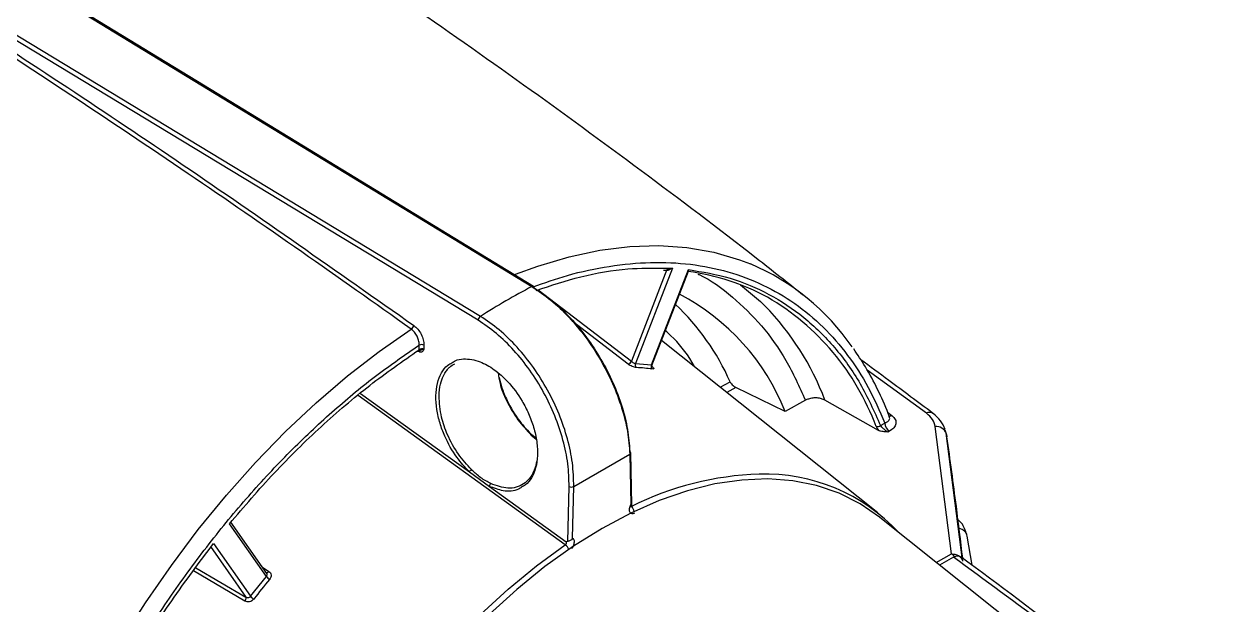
# Model space of a CAD drawing. Extents: x 2 to 136, y 1 to 99.
# Drawn here: x 102.77 to 108.19, y 11.25 to 13.86 of the extents above; entities that cross this region are included whole.
import ezdxf

# ---------------------------------------------------------------- set-up
doc = ezdxf.new("R2010")
doc.units = 0
doc.header["$MEASUREMENT"] = 0
doc.layers.add('OBJECT', color=7, linetype='CONTINUOUS')

msp = doc.modelspace()

# ---------------------------------------------------------------- linework, layer by layer
at = {"layer": 'OBJECT'}
for p, q in [((102.059, 14.5045), (105.0535, 12.6789)), ((104.8213, 12.5449), (101.8157, 14.3641)), ((104.8109, 12.5273), (101.8054, 14.3465)), ((105.661, 12.7551), (105.501, 12.3426)), ((105.686, 12.7623), (105.5195, 12.3334)), ((105.5911, 12.327), (105.7575, 12.7559)), ((105.5931, 12.3242), (105.7577, 12.7484)), ((105.6452, 12.7535), (105.6685, 12.7534)), ((105.6537, 12.7616), (105.686, 12.7623)), ((105.0535, 12.6789), (105.0633, 12.673)), ((105.0808, 12.6643), (105.501, 12.3426)), ((105.4859, 12.3304), (105.2348, 12.5227)), ((104.5455, 12.3944), (104.546, 12.4155)), ((104.5672, 12.4152), (104.5667, 12.3967)), ((106.6099, 11.6601), (105.6367, 12.4365)), ((105.5195, 12.3334), (105.5911, 12.327)), ((106.8285, 12.1091), (106.5623, 12.3029)), ((105.9007, 12.2258), (105.9453, 12.2506)), ((104.2812, 12.1984), (104.7717, 11.845)), ((105.9717, 12.2252), (105.9304, 12.2022)), ((106.1938, 12.1167), (105.9717, 12.2252)), ((105.2037, 11.5173), (104.2708, 12.1895)), ((106.2846, 12.1672), (106.1938, 12.1167)), ((106.6134, 12.0312), (106.3721, 12.168)), ((106.6542, 12.1131), (106.6735, 12.099)), ((106.6224, 12.0541), (106.6417, 12.0648)), ((106.9422, 11.4757), (106.8684, 12.0492)), ((106.912, 12.0341), (106.9094, 12.0407)), ((106.918, 12.0188), (106.912, 12.0341)), ((106.9152, 12.0287), (106.9132, 12.0346)), ((106.9182, 12.0174), (106.9154, 12.0311)), ((105.0466, 12.0154), (105.0744, 11.9954)), ((105.0553, 12.0087), (105.0474, 12.0144)), ((105.0505, 12.0109), (105.0725, 11.993)), ((105.0734, 11.9957), (105.0553, 12.0087)), ((106.6623, 12.0281), (106.6558, 12.0245)), ((106.991, 11.4474), (106.918, 12.0188)), ((106.9929, 11.4432), (106.9198, 12.0134)), ((105.2419, 11.7791), (105.4936, 11.9244)), ((105.4936, 11.9244), (105.4988, 11.6979)), ((105.5034, 11.6967), (105.498, 11.9309)), ((104.7717, 11.845), (104.8618, 11.78)), ((104.8618, 11.78), (105.208, 11.5305)), ((105.2152, 11.5322), (105.2207, 11.7794)), ((105.2367, 11.5466), (105.2419, 11.7791)), ((103.8583, 11.3744), (103.6919, 11.6112)), ((103.8606, 11.3882), (103.6986, 11.6187)), ((108.1859, 10.3904), (106.6198, 11.6398)), ((107.035, 11.4247), (107.012, 11.5551)), ((103.6063, 11.509), (103.7663, 11.2813)), ((103.6204, 11.5222), (103.7868, 11.2854)), ((105.2152, 11.5322), (105.208, 11.5305)), ((106.8735, 11.4374), (106.9422, 11.4757)), ((106.9511, 11.4615), (106.8885, 11.4254)), ((106.9422, 11.4757), (106.9423, 11.4757)), ((103.7617, 11.2634), (103.5303, 11.3992)), ((103.5409, 11.4136), (103.7663, 11.2813)), ((103.841, 11.4161), (103.8693, 11.3972)), ((103.7868, 11.2854), (103.8583, 11.3744))]:
    msp.add_line(p, q, dxfattribs=at)
at = {"layer": 'OBJECT', "flags": 128}
for points in [[(105.0605, 12.6794), (103.5749, 13.585), (102.066, 14.5049)], [(104.98, 12.7342), (105.0795, 12.7709), (105.2203, 12.8129), (105.3585, 12.8425), (105.4935, 12.8594), (105.6245, 12.8635), (105.751, 12.855), (105.8724, 12.8337), (105.9881, 12.7998), (106.0377, 12.7806)], [(105.9923, 12.6869), (106.0815, 12.6121), (106.1021, 12.5921)], [(102.651, 9.7957), (102.7047, 9.9821), (102.7674, 10.1691), (102.8389, 10.3559), (102.9189, 10.5417), (103.0068, 10.7254), (103.1024, 10.9064), (103.2052, 11.0836), (103.3147, 11.2564), (103.4305, 11.424), (103.5519, 11.5854), (103.6784, 11.7401), (103.8094, 11.8872), (103.9443, 12.0261), (104.0825, 12.1561), (104.2234, 12.2767), (104.3663, 12.3872), (104.5104, 12.4872)], [(104.5455, 12.3944), (104.5454, 12.3922), (104.545, 12.3903), (104.5441, 12.3889), (104.543, 12.3878), (104.5415, 12.3873), (104.5398, 12.3872), (104.5378, 12.3877), (104.537, 12.388)], [(106.8561, 12.1099), (106.8572, 12.1093), (106.8593, 12.1078)], [(105.0505, 12.0109), (105.0518, 12.0116), (105.053, 12.012), (105.054, 12.0121), (105.0547, 12.0119), (105.0553, 12.0115), (105.0556, 12.0108), (105.0556, 12.0099), (105.0553, 12.0087)], [(106.9198, 12.0134), (106.9213, 12.004), (106.9213, 12.0025)], [(106.6198, 11.6398), (106.6173, 11.6417), (106.5302, 11.7015), (106.4358, 11.7488), (106.3348, 11.7834), (106.2277, 11.8049), (106.1153, 11.8133), (105.9981, 11.8085), (105.8771, 11.7906), (105.7529, 11.7596), (105.6262, 11.7158), (105.498, 11.6595), (105.3689, 11.5909), (105.2399, 11.5105), (105.1117, 11.4188), (104.985, 11.3164), (104.8608, 11.2039)], [(103.873, 9.6846), (103.9311, 9.8445), (104.001, 10.0124), (104.0795, 10.1784), (104.1661, 10.3414), (104.2602, 10.5005), (104.3612, 10.6546), (104.4685, 10.8027), (104.5813, 10.944), (104.6991, 11.0774), (104.821, 11.2022), (104.9462, 11.3177), (105.0741, 11.4229), (105.2037, 11.5173)]]:
    msp.add_lwpolyline(points, dxfattribs=at)
at = {"layer": 'OBJECT'}
for centre, radius, start, end in [((105.6287, 11.7417), 1.0128, 61.3847, 82.7287), ((105.6282, 11.8143), 1.0495, 34.3991, 67.0351), ((106.4716, 9.9542), 3.0716, 117.4955, 122.4992), ((105.0572, 12.6739), 0.00621, 351.1492, 126.4126), ((105.245, 11.7397), 1.0209, 21.6704, 62.4367), ((105.553, 11.6636), 1.1179, 20.2215, 59.8977), ((104.9581, 11.8148), 1.0791, 23.8199, 46.5937), ((105.2297, 11.7388), 1.2203, 20.5924, 44.3653), ((104.8347, 12.5251), 0.0239, 124.343, 174.8196), ((104.4959, 12.5089), 0.0261, 303.877, 349.2906), ((104.5563, 12.3943), 0.0236, 62.5094, 115.8291), ((104.539, 12.386), 0.00639, 356.9381, 31.2359), ((105.482, 12.3507), 0.0206, 280.6887, 336.9854), ((105.5353, 12.327), 0.017, 157.8833, 227.4939), ((105.4721, 11.335), 0.9808, 82.8058, 86.9752), ((105.6062, 12.3202), 0.0166, 155.8055, 227.1068), ((106.6651, 12.1155), 0.0185, 247.0012, 297.0438), ((106.8431, 12.0813), 0.0314, 65.5477, 117.735), ((106.6093, 12.0665), 0.018, 246.059, 316.3404), ((106.6872, 12.0661), 0.0455, 181.624, 236.7431), ((106.873, 12.001), 0.0484, 21.568, 95.5173), ((105.2059, 11.4526), 1.8033, 18.1196, 18.3009), ((105.4911, 11.9307), 0.00677, 292.0216, 67.7676), ((104.7926, 11.8355), 0.023, 120.389, 155.596), ((106.1178, 10.4616), 1.3736, 91.7265, 116.6914), ((106.1039, 11.0194), 0.8157, 42.6102, 91.931), ((104.8763, 11.7803), 0.0145, 123.4856, 180.94), ((105.2316, 11.8003), 0.0236, 242.5078, 295.8301), ((105.4781, 11.66), 0.0367, 11.2921, 51.8553), ((106.9705, 11.5487), 0.042, 8.8467, 82.4487), ((105.1774, 11.4817), 0.0443, 19.4338, 53.5872), ((103.8586, 11.4042), 0.0128, 268.8975, 326.8439), ((106.9073, 8.849), 3.9396, 140.3805, 142.0304), ((103.9003, 11.4058), 0.0524, 216.8578, 238.2434), ((103.7473, 11.2767), 0.0196, 317.4257, 13.7178), ((103.834, 11.3259), 0.0621, 220.599, 238.5845)]:
    msp.add_arc(centre, radius, start, end, dxfattribs=at)
for points, knots in [([(100.3535, 15.186), (100.7021, 14.9824), (101.3994, 14.5752), (102.4432, 13.919), (103.4848, 13.2333), (104.176, 12.7471), (104.5215, 12.5041)], [0, 0, 0, 0, 0.25003, 0.500058, 0.750055, 1, 1, 1, 1]), ([(104.5104, 12.4872), (104.3461, 12.6037), (104.0118, 12.8405), (103.5009, 13.1916), (102.9724, 13.546), (102.4421, 13.892), (101.9146, 14.227), (101.3943, 14.5482), (100.8702, 14.8633), (100.5195, 15.0665), (100.3435, 15.1684)], [0, 0, 0, 0, 0.118989, 0.241992, 0.369009, 0.500039, 0.623805, 0.748387, 0.873785, 1, 1, 1, 1]), ([(106.2731, 12.6409), (106.2037, 12.696), (105.9641, 12.886), (105.5454, 13.2015), (105.0174, 13.5878), (104.4802, 13.9636), (104.0378, 14.2636), (103.772, 14.4345), (103.6905, 14.4869)], [0, 0, 0, 0, 0.0839488, 0.289789, 0.495873, 0.7021638, 0.9086263, 1, 1, 1, 1]), ([(105.0566, 12.6767), (105.1089, 12.6953), (105.226, 12.7369), (105.404, 12.7739), (105.5896, 12.7916), (105.7685, 12.7833), (105.9378, 12.7495), (106.0951, 12.6903), (106.2385, 12.6066), (106.3659, 12.5003), (106.476, 12.3733), (106.5696, 12.2297), (106.6178, 12.1195), (106.6417, 12.0648)], [0, 0, 0, 0, 0.073937, 0.165467, 0.258957, 0.353004, 0.447496, 0.541994, 0.636041, 0.729525, 0.821061, 0.911248, 1, 1, 1, 1]), ([(105.0726, 12.6618), (105.1397, 12.6839), (105.2801, 12.7301), (105.4752, 12.7631), (105.5979, 12.7621), (105.6537, 12.7616)], [0, 0, 0, 0, 0.332891, 0.696475, 1, 1, 1, 1]), ([(105.686, 12.7623), (105.6842, 12.7609), (105.6808, 12.7581), (105.6752, 12.7555), (105.6704, 12.7542), (105.6667, 12.7538), (105.6635, 12.7541), (105.6618, 12.7548), (105.661, 12.7551)], [0, 0, 0, 0, 0.249829, 0.499338, 0.644997, 0.775032, 0.892145, 1, 1, 1, 1]), ([(105.7575, 12.7559), (105.8213, 12.7449), (105.9494, 12.7229), (106.1231, 12.6487), (106.2809, 12.5449), (106.4181, 12.4094), (106.535, 12.2477), (106.5933, 12.1184), (106.6224, 12.0541)], [0, 0, 0, 0, 0.165461, 0.332207, 0.5, 0.667784, 0.834534, 1, 1, 1, 1]), ([(105.7575, 12.7559), (105.7578, 12.7543), (105.7584, 12.7514), (105.7578, 12.7494), (105.7575, 12.7484)], [0, 0, 0, 0, 0.543154, 1, 1, 1, 1]), ([(105.7997, 12.7352), (105.8017, 12.7344), (105.8593, 12.71), (105.9574, 12.6343), (106.0895, 12.5071), (106.2006, 12.3518), (106.2567, 12.2286), (106.2846, 12.1672)], [0, 0, 0, 0, 0.008989, 0.257952, 0.506901, 0.75437, 1, 1, 1, 1]), ([(105.0535, 12.6789), (105.0821, 12.6597), (105.1391, 12.6213), (105.2213, 12.5423), (105.297, 12.4513), (105.3633, 12.3502), (105.4184, 12.2429), (105.4592, 12.1341), (105.4867, 12.0254), (105.4913, 11.9586), (105.4936, 11.9244)], [0, 0, 0, 0, 0.125536, 0.250752, 0.375675, 0.500324, 0.624651, 0.75007, 0.872262, 1, 1, 1, 1]), ([(105.0633, 12.673), (105.0912, 12.6542), (105.1469, 12.6167), (105.2271, 12.5396), (105.301, 12.4509), (105.3661, 12.3521), (105.4198, 12.2473), (105.4601, 12.1403), (105.4868, 12.0346), (105.4914, 11.9695), (105.4936, 11.9369)], [0, 0, 0, 0, 0.125719, 0.250525, 0.375694, 0.500217, 0.625479, 0.750016, 0.875168, 1, 1, 1, 1]), ([(105.2207, 11.7794), (105.2199, 11.813), (105.2182, 11.88), (105.1954, 11.9884), (105.1588, 12.0974), (105.108, 12.2041), (105.0455, 12.3042), (104.9732, 12.3939), (104.8942, 12.4713), (104.8387, 12.5086), (104.8109, 12.5273)], [0, 0, 0, 0, 0.125666, 0.250539, 0.37567, 0.500227, 0.625486, 0.75002, 0.875177, 1, 1, 1, 1]), ([(105.2419, 11.7791), (105.2409, 11.8142), (105.2391, 11.8828), (105.2154, 11.9939), (105.1779, 12.1048), (105.1258, 12.2138), (105.0618, 12.3161), (104.9879, 12.4079), (104.9068, 12.4874), (104.8498, 12.5257), (104.8213, 12.5449)], [0, 0, 0, 0, 0.128141, 0.25071, 0.37607, 0.500341, 0.624825, 0.749582, 0.874632, 1, 1, 1, 1]), ([(104.546, 12.4155), (104.5459, 12.4193), (104.5458, 12.4263), (104.5431, 12.4399), (104.5368, 12.4564), (104.5254, 12.4746), (104.5153, 12.4831), (104.5104, 12.4872)], [0, 0, 0, 0, 0.149147, 0.282418, 0.50059, 0.756831, 1, 1, 1, 1]), ([(104.5215, 12.5041), (104.5279, 12.4987), (104.5405, 12.4881), (104.5555, 12.4646), (104.5656, 12.439), (104.5666, 12.4231), (104.5672, 12.4152)], [0, 0, 0, 0, 0.250228, 0.500086, 0.750006, 1, 1, 1, 1]), ([(105.7872, 12.3164), (105.7831, 12.3237), (105.7524, 12.3774), (105.7078, 12.4329), (105.6623, 12.4732), (105.6538, 12.4807)], [0, 0, 0, 0, 0.112275, 0.834669, 1, 1, 1, 1]), ([(102.7361, 9.8102), (102.76, 9.8924), (102.8082, 10.0583), (102.9019, 10.31), (103.0119, 10.5641), (103.1394, 10.8175), (103.2827, 11.0667), (103.4401, 11.3076), (103.6094, 11.5369), (103.7883, 11.7517), (103.9738, 11.9488), (104.1633, 12.1259), (104.354, 12.2835), (104.4823, 12.3718), (104.546, 12.4155)], [0, 0, 0, 0, 0.080321, 0.16194, 0.244772, 0.329378, 0.414487, 0.5, 0.585518, 0.670628, 0.755228, 0.838065, 0.919682, 1, 1, 1, 1]), ([(103.6919, 11.6112), (103.7583, 11.6887), (103.8915, 11.8442), (104.104, 12.0519), (104.3225, 12.2397), (104.4713, 12.3429), (104.5455, 12.3944)], [0, 0, 0, 0, 0.249262, 0.5, 0.750738, 1, 1, 1, 1]), ([(104.5377, 12.3897), (104.5385, 12.3894), (104.5402, 12.3887), (104.5437, 12.3885), (104.5464, 12.3897), (104.5482, 12.3905)], [0, 0, 0, 0, 0.237244, 0.478975, 1, 1, 1, 1]), ([(104.5667, 12.3967), (104.5647, 12.3922), (104.5616, 12.3854), (104.5541, 12.3831), (104.5492, 12.3838), (104.5466, 12.3851), (104.5453, 12.3857)], [0, 0, 0, 0, 0.500408, 0.749561, 0.874846, 1, 1, 1, 1]), ([(104.5667, 12.3967), (104.5652, 12.3973), (104.5629, 12.3983), (104.5591, 12.3986), (104.5555, 12.3985), (104.5518, 12.3976), (104.5482, 12.3962), (104.5465, 12.395), (104.5455, 12.3944)], [0, 0, 0, 0, 0.23989, 0.367317, 0.499483, 0.699788, 0.8375, 1, 1, 1, 1]), ([(104.5482, 12.3905), (104.5507, 12.392), (104.5549, 12.3944), (104.5617, 12.3966), (104.565, 12.3967), (104.5667, 12.3967)], [0, 0, 0, 0, 0.413074, 0.690931, 1, 1, 1, 1]), ([(104.6933, 12.3362), (104.6982, 12.3395), (104.7135, 12.3497), (104.755, 12.3565), (104.815, 12.3468), (104.8843, 12.3081), (104.9506, 12.249), (105.003, 12.1783), (105.0399, 12.1068), (105.0629, 12.0447), (105.077, 11.9802), (105.0803, 11.9178), (105.0721, 11.8623), (105.0531, 11.818), (105.0307, 11.789), (105.0128, 11.7794), (105.0067, 11.7761)], [0, 0, 0, 0, 0.02924, 0.091517, 0.200352, 0.288936, 0.37752, 0.486357, 0.548634, 0.615305, 0.685265, 0.756994, 0.828724, 0.898686, 0.96536, 1, 1, 1, 1]), ([(106.6619, 12.0925), (106.6602, 12.0974), (106.6452, 12.1409), (106.6097, 12.2167), (106.5585, 12.3149), (106.5194, 12.3723), (106.5015, 12.3986)], [0, 0, 0, 0, 0.0422912, 0.3772894, 0.7139164, 1, 1, 1, 1]), ([(104.7717, 11.845), (104.7523, 11.866), (104.7092, 11.9128), (104.6654, 11.9916), (104.6379, 12.0654), (104.6237, 12.1272), (104.6195, 12.1885), (104.6264, 12.245), (104.6448, 12.2914), (104.6677, 12.3225), (104.6867, 12.3326), (104.6933, 12.3362)], [0, 0, 0, 0, 0.136879, 0.305055, 0.401288, 0.50431, 0.612411, 0.723242, 0.834071, 0.942167, 1, 1, 1, 1]), ([(104.6355, 12.1873), (104.6369, 12.2055), (104.6395, 12.2387), (104.6511, 12.2704), (104.6607, 12.2885), (104.6667, 12.2978), (104.6725, 12.3055), (104.6781, 12.3118), (104.6879, 12.322), (104.6979, 12.327), (104.7058, 12.3309)], [0, 0, 0, 0, 0.276876, 0.505744, 0.583894, 0.654328, 0.717044, 0.772044, 0.819326, 1, 1, 1, 1]), ([(105.5238, 12.3144), (105.5211, 12.3148), (105.5157, 12.3155), (105.5052, 12.3192), (105.4945, 12.3244), (105.4887, 12.3284), (105.4859, 12.3304)], [0, 0, 0, 0, 0.24998, 0.499779, 0.749125, 1, 1, 1, 1]), ([(105.501, 12.3426), (105.5017, 12.3419), (105.5031, 12.3407), (105.5062, 12.3384), (105.5103, 12.3359), (105.5155, 12.3338), (105.5182, 12.3335), (105.5195, 12.3334)], [0, 0, 0, 0, 0.139822, 0.270031, 0.501054, 0.752076, 1, 1, 1, 1]), ([(105.5911, 12.327), (105.5921, 12.3269), (105.5939, 12.3267), (105.5942, 12.3277), (105.5943, 12.328)], [0, 0, 0, 0, 0.612529, 1, 1, 1, 1]), ([(105.5934, 12.3208), (105.5957, 12.3189), (105.6001, 12.315), (105.6024, 12.3106), (105.601, 12.3079), (105.5969, 12.308), (105.5949, 12.3081)], [0, 0, 0, 0, 0.250089, 0.499955, 0.749358, 1, 1, 1, 1]), ([(105.5935, 12.3201), (105.5935, 12.3201), (105.5937, 12.3201), (105.5936, 12.3209), (105.5933, 12.3234), (105.5941, 12.3264), (105.5945, 12.3279)], [0, 0, 0, 0, 0.042199, 0.239093, 0.62, 1, 1, 1, 1]), ([(106.8561, 12.1099), (106.7906, 12.159), (106.6836, 12.2393), (106.5753, 12.319), (106.5333, 12.35)], [0, 0, 0, 0, 0.611774, 1, 1, 1, 1]), ([(104.9019, 12.2912), (104.9038, 12.2753), (104.9088, 12.235), (104.9397, 12.1607), (104.987, 12.0784), (105.0298, 12.0329), (105.0505, 12.0109)], [0, 0, 0, 0, 0.16678, 0.421361, 0.719673, 1, 1, 1, 1]), ([(104.9055, 12.2691), (104.9093, 12.2538), (104.9178, 12.2199), (104.9467, 12.1525), (104.992, 12.0756), (105.0357, 12.0295), (105.0553, 12.0087)], [0, 0, 0, 0, 0.164932, 0.364508, 0.714269, 1, 1, 1, 1]), ([(105.9453, 12.2506), (105.9464, 12.2485), (105.9488, 12.2443), (105.955, 12.2372), (105.9624, 12.2308), (105.9682, 12.227), (105.9711, 12.2255), (105.9717, 12.2252)], [0, 0, 0, 0, 0.243971, 0.488094, 0.725807, 0.945379, 1, 1, 1, 1]), ([(104.781, 11.8553), (104.7607, 11.8775), (104.7187, 11.9235), (104.6733, 12.0072), (104.6408, 12.0991), (104.6374, 12.1557), (104.6355, 12.1873)], [0, 0, 0, 0, 0.2422228, 0.4999906, 0.7199668, 1, 1, 1, 1]), ([(106.3721, 12.168), (106.3669, 12.1704), (106.3567, 12.1751), (106.3373, 12.1782), (106.317, 12.1777), (106.2985, 12.1739), (106.2889, 12.1693), (106.2846, 12.1672)], [0, 0, 0, 0, 0.199356, 0.398465, 0.604141, 0.823638, 1, 1, 1, 1]), ([(106.6417, 12.0648), (106.6468, 12.0672), (106.6568, 12.0718), (106.6628, 12.0805), (106.664, 12.0877), (106.6627, 12.0912), (106.6622, 12.0926)], [0, 0, 0, 0, 0.3465081, 0.691868, 0.8778862, 1, 1, 1, 1]), ([(106.6735, 12.099), (106.6794, 12.0933), (106.6913, 12.0819), (106.6932, 12.0619), (106.6841, 12.0428), (106.6695, 12.033), (106.6623, 12.0281)], [0, 0, 0, 0, 0.2497037, 0.4994833, 0.7493642, 1, 1, 1, 1]), ([(106.8684, 12.0492), (106.8655, 12.0599), (106.8598, 12.0815), (106.839, 12.0999), (106.8285, 12.1091)], [0, 0, 0, 0, 0.498689, 1, 1, 1, 1]), ([(106.9136, 12.0368), (106.9077, 12.05), (106.8959, 12.0762), (106.8715, 12.0973), (106.8593, 12.1078)], [0, 0, 0, 0, 0.5038675, 1, 1, 1, 1]), ([(106.602, 12.05), (106.6034, 12.0471), (106.6061, 12.0412), (106.6109, 12.0346), (106.6134, 12.0312)], [0, 0, 0, 0, 0.500123, 1, 1, 1, 1]), ([(106.6558, 12.0245), (106.6484, 12.0249), (106.6374, 12.0257), (106.6245, 12.0273), (106.6176, 12.0291), (106.6148, 12.0305), (106.6134, 12.0312)], [0, 0, 0, 0, 0.500735, 0.749885, 0.8817, 1, 1, 1, 1]), ([(106.6558, 12.0245), (106.6543, 12.0253), (106.6513, 12.0271), (106.6464, 12.0305), (106.6412, 12.0345), (106.6348, 12.0401), (106.6276, 12.0472), (106.6241, 12.0518), (106.6224, 12.0541)], [0, 0, 0, 0, 0.115727, 0.237004, 0.365059, 0.500934, 0.749863, 1, 1, 1, 1]), ([(106.9921, 11.4568), (106.9828, 11.5343), (106.961, 11.7164), (106.9358, 11.8982), (106.9213, 12.0025)], [0, 0, 0, 0, 0.4262178, 1, 1, 1, 1]), ([(105.0744, 11.8919), (105.0728, 11.8843), (105.0706, 11.8734), (105.0667, 11.8613), (105.0643, 11.8548), (105.0572, 11.8376), (105.043, 11.8137), (105.0069, 11.7811), (104.9494, 11.7634), (104.8946, 11.7829), (104.8683, 11.7924)], [0, 0, 0, 0, 0.0744418, 0.1067542, 0.1306809, 0.1462222, 0.3018977, 0.4384305, 0.7298474, 1, 1, 1, 1]), ([(104.8683, 11.7924), (104.8531, 11.8002), (104.8302, 11.8121), (104.8043, 11.8332), (104.7904, 11.846), (104.7835, 11.8528), (104.781, 11.8553)], [0, 0, 0, 0, 0.498348, 0.748841, 0.907486, 1, 1, 1, 1]), ([(105.0067, 11.7761), (105.0021, 11.773), (104.9792, 11.7581), (104.9296, 11.7543), (104.8828, 11.7721), (104.8618, 11.78)], [0, 0, 0, 0, 0.122812, 0.606402, 1, 1, 1, 1]), ([(105.5147, 11.6588), (105.5125, 11.6579), (105.5079, 11.6562), (105.5018, 11.6568), (105.4969, 11.6597), (105.4935, 11.6648), (105.492, 11.6718), (105.4924, 11.6801), (105.4945, 11.6891), (105.4974, 11.6949), (105.4988, 11.6979)], [0, 0, 0, 0, 0.124953, 0.249943, 0.374541, 0.499761, 0.62495, 0.749937, 0.874867, 1, 1, 1, 1]), ([(105.4987, 11.6869), (105.4987, 11.6868), (105.499, 11.6867), (105.4993, 11.6876), (105.4998, 11.6889), (105.5004, 11.6903), (105.5005, 11.6907)], [0, 0, 0, 0, 0.094684, 0.444354, 0.831454, 1, 1, 1, 1]), ([(105.5033, 11.6966), (105.5033, 11.6966), (105.5036, 11.6966), (105.5025, 11.6968), (105.5002, 11.6975), (105.4988, 11.6979)], [0, 0, 0, 0, 0.036965, 0.432057, 1, 1, 1, 1]), ([(105.5005, 11.6907), (105.5008, 11.6913), (105.5015, 11.6931), (105.5027, 11.6954), (105.5035, 11.6969)], [0, 0, 0, 0, 0.350509, 1, 1, 1, 1]), ([(107.0102, 11.5634), (107.0047, 11.5814), (106.9973, 11.6062), (106.9748, 11.6265), (106.9687, 11.632)], [0, 0, 0, 0, 0.729356, 1, 1, 1, 1]), ([(105.2367, 11.5466), (105.2349, 11.5443), (105.2318, 11.5404), (105.2259, 11.5362), (105.22, 11.5335), (105.2168, 11.5327), (105.2152, 11.5322)], [0, 0, 0, 0, 0.2952375, 0.5005577, 0.7503958, 1, 1, 1, 1]), ([(105.2367, 11.5466), (105.2381, 11.5453), (105.241, 11.5427), (105.2431, 11.5362), (105.2435, 11.5284), (105.242, 11.5196), (105.2386, 11.5107), (105.2352, 11.5041), (105.2327, 11.5012), (105.2323, 11.5007)], [0, 0, 0, 0, 0.161312, 0.322716, 0.483362, 0.644143, 0.805471, 0.966829, 1, 1, 1, 1]), ([(102.7555, 9.8217), (102.7845, 9.9197), (102.8429, 10.1163), (102.9597, 10.4129), (103.097, 10.7068), (103.2547, 10.9928), (103.4285, 11.2677), (103.5566, 11.4376), (103.6204, 11.5222)], [0, 0, 0, 0, 0.165461, 0.332207, 0.5, 0.667784, 0.834534, 1, 1, 1, 1]), ([(105.208, 11.5305), (105.2081, 11.5293), (105.2084, 11.5268), (105.2077, 11.523), (105.2061, 11.5195), (105.2045, 11.5181), (105.2037, 11.5173)], [0, 0, 0, 0, 0.2577346, 0.5124762, 0.7590317, 1, 1, 1, 1]), ([(106.9423, 11.4757), (106.9487, 11.4752), (106.9611, 11.4743), (106.9761, 11.4668), (106.9861, 11.4575), (106.9895, 11.4506), (106.991, 11.4474)], [0, 0, 0, 0, 0.295101, 0.569756, 0.806961, 1, 1, 1, 1]), ([(106.9561, 11.4634), (106.9541, 11.4655), (106.9497, 11.4704), (106.945, 11.4738), (106.9423, 11.4757)], [0, 0, 0, 0, 0.436202, 1, 1, 1, 1]), ([(106.9511, 11.4615), (106.9559, 11.4637), (106.9655, 11.468), (106.9768, 11.4678), (106.9814, 11.4637), (106.983, 11.4623)], [0, 0, 0, 0, 0.394354, 0.788576, 1, 1, 1, 1]), ([(107.9153, 10.7535), (107.735, 10.8855), (107.413, 11.1212), (107.0922, 11.3575), (106.9511, 11.4615)], [0, 0, 0, 0, 0.560008, 1, 1, 1, 1]), ([(107.9338, 10.7534), (107.7895, 10.8613), (107.4727, 11.0982), (107.156, 11.3345), (106.9836, 11.4631)], [0, 0, 0, 0, 0.455566, 1, 1, 1, 1]), ([(103.8583, 11.3744), (103.8594, 11.3759), (103.8615, 11.379), (103.8619, 11.3843), (103.8605, 11.3884), (103.8585, 11.3913), (103.857, 11.3925), (103.8562, 11.3931)], [0, 0, 0, 0, 0.24812, 0.499397, 0.73019, 0.860284, 1, 1, 1, 1]), ([(103.8693, 11.3972), (103.8719, 11.395), (103.8769, 11.3907), (103.8799, 11.381), (103.8789, 11.3706), (103.8747, 11.3644), (103.8727, 11.3612)], [0, 0, 0, 0, 0.250088, 0.499956, 0.749358, 1, 1, 1, 1]), ([(103.8016, 11.2728), (103.7989, 11.27), (103.7936, 11.2645), (103.7827, 11.2601), (103.7713, 11.2593), (103.7649, 11.262), (103.7617, 11.2634)], [0, 0, 0, 0, 0.249981, 0.499781, 0.749125, 1, 1, 1, 1]), ([(103.7663, 11.2813), (103.7672, 11.2808), (103.769, 11.2799), (103.7726, 11.279), (103.7773, 11.2791), (103.7828, 11.2812), (103.7855, 11.284), (103.7868, 11.2854)], [0, 0, 0, 0, 0.139821, 0.270034, 0.501057, 0.752076, 1, 1, 1, 1])]:
    msp.add_open_spline(points, degree=3, knots=knots, dxfattribs=at)

doc.saveas('drawing.dxf')
